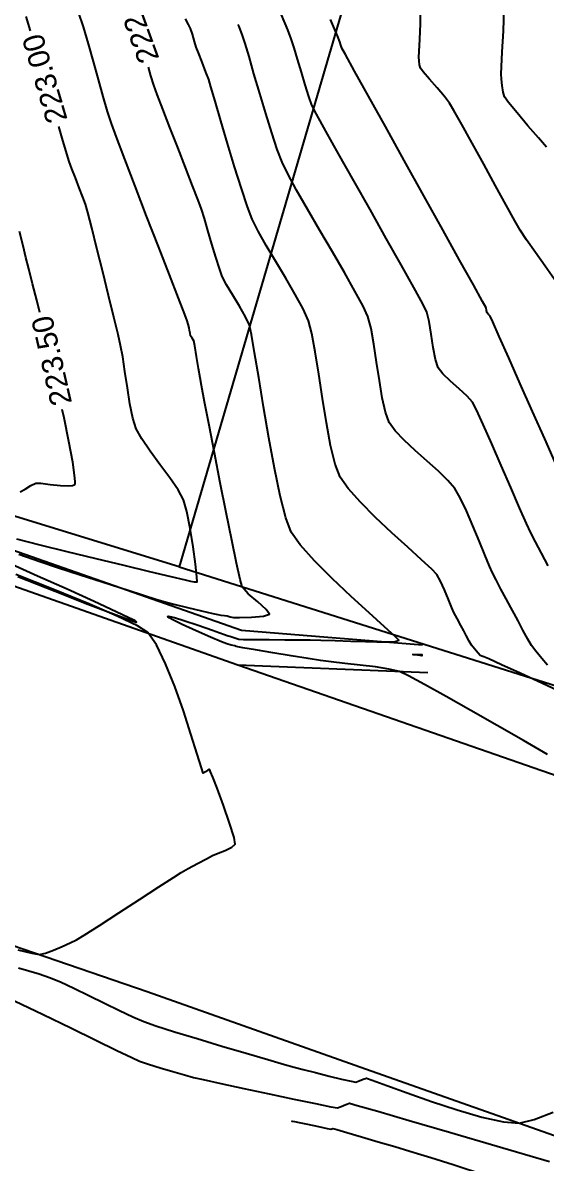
# Model space of a CAD drawing. Header units: metres. Extents: x 600780 to 602257, y 1303551 to 1303943.
# Drawn here: x 601376.6 to 601401.2, y 1303640.4 to 1303693.9 of the extents above; entities that cross this region are included whole.
import ezdxf

# ---------------------------------------------------------------- set-up
doc = ezdxf.new("R2010")
doc.units = ezdxf.units.M
doc.header["$LTSCALE"] = 0.0254
doc.header["$MEASUREMENT"] = 0
for name, color, linetype in [('CARRETERA', 8, 'Continuous'), ('CERCO', 6, 'Continuous'), ('CONT-MJR', 30, 'Continuous'), ('CONT-MNR', 56, 'Continuous'), ('POLIGONO LEVANTAMIENTO', 7, 'Continuous')]:
    doc.layers.add(name, color=color, linetype=linetype)
doc.styles.add('CURVAS', font='arial.ttf', dxfattribs={"height": 1})

# ---------------------------------------------------------------- blocks, each defined once
blk = doc.blocks.new('*U8')
at = {"layer": 'CONT-MJR', "elevation": 219, "flags": 128}
blk.add_lwpolyline([(601401.189, 1303688.07), (601400.811, 1303688.508), (601400.317, 1303689.085), (601399.817, 1303689.68), (601399.417, 1303690.17), (601399.228, 1303690.432), (601399.165, 1303690.656), (601399.117, 1303690.961), (601399.084, 1303691.27), (601399.065, 1303691.511), (601399.077, 1303691.844), (601399.117, 1303692.555), (601399.168, 1303693.515), (601399.212, 1303694.601)], dxfattribs=at)
blk = doc.blocks.new('*U9')
at = {"layer": 'CONT-MNR', "elevation": 219.5, "flags": 128}
blk.add_lwpolyline([(601401.559, 1303681.877), (601401.133, 1303682.491), (601400.675, 1303683.137), (601400.258, 1303683.73), (601399.961, 1303684.18), (601399.707, 1303684.622), (601399.301, 1303685.353), (601398.796, 1303686.271), (601398.246, 1303687.276), (601397.703, 1303688.267), (601397.221, 1303689.142), (601396.853, 1303689.799), (601396.651, 1303690.138), (601396.41, 1303690.45), (601396.066, 1303690.857), (601395.705, 1303691.273), (601395.414, 1303691.611), (601395.28, 1303691.784), (601395.242, 1303691.935), (601395.216, 1303692.133), (601395.203, 1303692.294), (601395.215, 1303692.567), (601395.246, 1303693.143), (601395.276, 1303693.858), (601395.281, 1303694.548)], dxfattribs=at)
blk = doc.blocks.new('*U10')
at = {"layer": 'CONT-MJR', "elevation": 220, "flags": 128}
blk.add_lwpolyline([(601401.618, 1303673.265), (601401.107, 1303674.405), (601400.538, 1303675.681), (601399.961, 1303676.982), (601399.423, 1303678.193), (601398.977, 1303679.201), (601398.67, 1303679.893), (601398.553, 1303680.154), (601398.477, 1303680.229), (601398.404, 1303680.304), (601398.38, 1303680.42), (601398.355, 1303680.545), (601398.195, 1303680.836), (601397.763, 1303681.615), (601397.119, 1303682.774), (601396.324, 1303684.205), (601395.438, 1303685.799), (601394.521, 1303687.448), (601393.635, 1303689.043), (601392.839, 1303690.476), (601392.193, 1303691.638), (601391.759, 1303692.421), (601391.596, 1303692.717), (601391.549, 1303692.863), (601391.505, 1303693.01), (601391.384, 1303693.302), (601391.065, 1303694.065)], dxfattribs=at)
blk = doc.blocks.new('*U13')
at = {"layer": 'CONT-MNR', "elevation": 220.5, "flags": 128}
blk.add_lwpolyline([(601401.274, 1303668.443), (601400.957, 1303669.033), (601400.673, 1303669.57), (601400.46, 1303669.988), (601400.259, 1303670.427), (601399.933, 1303671.17), (601399.523, 1303672.113), (601399.073, 1303673.148), (601398.625, 1303674.172), (601398.222, 1303675.077), (601397.906, 1303675.76), (601397.721, 1303676.114), (601397.466, 1303676.399), (601397.097, 1303676.739), (601396.693, 1303677.097), (601396.337, 1303677.441), (601396.108, 1303677.734), (601395.985, 1303678.118), (601395.882, 1303678.679), (601395.788, 1303679.31), (601395.692, 1303679.901), (601395.582, 1303680.341), (601395.39, 1303680.728), (601394.971, 1303681.496), (601394.383, 1303682.552), (601393.68, 1303683.801), (601392.919, 1303685.148), (601392.155, 1303686.499), (601391.445, 1303687.758), (601390.844, 1303688.832), (601390.409, 1303689.625), (601390.195, 1303690.043), (601390.041, 1303690.456), (601389.872, 1303690.994), (601389.696, 1303691.594), (601389.523, 1303692.196), (601389.362, 1303692.738), (601389.224, 1303693.159), (601389.058, 1303693.584), (601388.772, 1303694.289)], dxfattribs=at)
blk = doc.blocks.new('*U16')
at = {"layer": 'CONT-MJR', "elevation": 221, "flags": 128}
blk.add_lwpolyline([(601401.233, 1303663.791), (601400.972, 1303664.096), (601400.692, 1303664.439), (601400.492, 1303664.706), (601400.318, 1303665), (601400.089, 1303665.425), (601399.859, 1303665.865), (601399.681, 1303666.204), (601399.526, 1303666.49), (601399.304, 1303666.898), (601399.057, 1303667.355), (601398.826, 1303667.788), (601398.655, 1303668.121), (601398.519, 1303668.436), (601398.306, 1303668.958), (601398.039, 1303669.614), (601397.742, 1303670.327), (601397.435, 1303671.025), (601397.144, 1303671.632), (601396.888, 1303672.074), (601396.572, 1303672.448), (601396.121, 1303672.884), (601395.591, 1303673.36), (601395.038, 1303673.85), (601394.52, 1303674.331), (601394.092, 1303674.777), (601393.812, 1303675.165), (601393.639, 1303675.643), (601393.489, 1303676.325), (601393.355, 1303677.136), (601393.228, 1303677.999), (601393.1, 1303678.837), (601392.963, 1303679.575), (601392.809, 1303680.136), (601392.588, 1303680.618), (601392.209, 1303681.325), (601391.717, 1303682.195), (601391.154, 1303683.166), (601390.563, 1303684.176), (601389.989, 1303685.164), (601389.473, 1303686.067), (601389.06, 1303686.822), (601388.793, 1303687.368), (601388.567, 1303687.963), (601388.305, 1303688.75), (601388.024, 1303689.655), (601387.742, 1303690.601), (601387.476, 1303691.515), (601387.242, 1303692.321), (601387.059, 1303692.944), (601386.943, 1303693.308), (601386.78, 1303693.73), (601386.738, 1303693.834)], dxfattribs=at)
blk = doc.blocks.new('*U17')
at = {"layer": 'CONT-MJR', "elevation": 221, "flags": 128}
blk.add_lwpolyline([(601389.241, 1303642.418), (601389.273, 1303642.411), (601389.372, 1303642.39), (601389.594, 1303642.343), (601389.978, 1303642.261), (601390.493, 1303642.152), (601390.912, 1303642.063), (601391.086, 1303642.027), (601391.174, 1303642.06), (601391.356, 1303642.008), (601391.834, 1303641.868), (601392.512, 1303641.67), (601393.293, 1303641.442), (601394.082, 1303641.21), (601394.782, 1303641.002), (601395.298, 1303640.847), (601395.768, 1303640.698), (601396.808, 1303640.367), (601398.339, 1303639.879), (601400.285, 1303639.257), (601402.568, 1303638.528), (601405.111, 1303637.715), (601407.839, 1303636.844), (601410.672, 1303635.94), (601413.536, 1303635.028), (601416.352, 1303634.132), (601419.044, 1303633.277), (601421.534, 1303632.488), (601423.746, 1303631.79), (601425.603, 1303631.208), (601427.027, 1303630.766), (601427.804, 1303630.531), (601428.149, 1303630.431), (601428.256, 1303630.405), (601428.271, 1303630.404), (601428.27, 1303630.425), (601428.216, 1303630.499), (601428.034, 1303630.672), (601427.686, 1303630.961), (601427.26, 1303631.304), (601427.074, 1303631.476), (601427.207, 1303631.479), (601427.456, 1303631.431), (601427.661, 1303631.384), (601427.992, 1303631.29), (601428.788, 1303631.059), (601429.891, 1303630.738), (601431.145, 1303630.372), (601432.394, 1303630.006), (601433.482, 1303629.687), (601434.254, 1303629.46), (601434.552, 1303629.372), (601434.642, 1303629.319), (601434.732, 1303629.267), (601434.972, 1303629.215), (601435.481, 1303629.105), (601436.002, 1303628.985), (601436.277, 1303628.9), (601436.378, 1303628.771), (601436.479, 1303628.58), (601436.553, 1303628.421), (601436.661, 1303628.124), (601436.895, 1303627.456), (601437.196, 1303626.59), (601437.506, 1303625.697), (601437.766, 1303624.949), (601437.916, 1303624.517)], dxfattribs=at)
blk = doc.blocks.new('*U20')
at = {"layer": 'CONT-MNR', "elevation": 221.5, "flags": 128}
for points in [[(601376.24, 1303648.05), (601377.585, 1303647.403), (601378.884, 1303646.774), (601380.061, 1303646.201), (601381.042, 1303645.725), (601381.751, 1303645.385), (601382.114, 1303645.221), (601382.532, 1303645.075), (601383.076, 1303644.903), (601383.665, 1303644.727), (601384.214, 1303644.57), (601384.643, 1303644.455), (601385.09, 1303644.351), (601385.918, 1303644.169), (601386.992, 1303643.936), (601388.18, 1303643.682), (601389.346, 1303643.436), (601390.359, 1303643.225), (601391.084, 1303643.08), (601391.388, 1303643.027), (601391.565, 1303643.086), (601391.784, 1303643.187), (601391.96, 1303643.243), (601392.319, 1303643.146), (601393.281, 1303642.868), (601394.756, 1303642.438), (601396.651, 1303641.883), (601398.875, 1303641.23), (601401.336, 1303640.507)], [(601402.138, 1303662.403), (601401.003, 1303662.928), (601399.952, 1303663.41), (601399.081, 1303663.807), (601398.485, 1303664.078), (601398.26, 1303664.18), (601398.167, 1303664.207), (601398.077, 1303664.238), (601397.982, 1303664.343), (601397.811, 1303664.546), (601397.677, 1303664.719), (601397.566, 1303664.911), (601397.426, 1303665.177), (601397.313, 1303665.393), (601397.178, 1303665.64), (601396.995, 1303665.978), (601396.851, 1303666.255), (601396.755, 1303666.482), (601396.599, 1303666.865), (601396.412, 1303667.312), (601396.222, 1303667.733), (601396.056, 1303668.034), (601395.818, 1303668.281), (601395.336, 1303668.725), (601394.684, 1303669.313), (601393.938, 1303669.994), (601393.173, 1303670.714), (601392.464, 1303671.423), (601391.887, 1303672.067), (601391.517, 1303672.595), (601391.285, 1303673.211), (601391.071, 1303674.093), (601390.873, 1303675.151), (601390.689, 1303676.296), (601390.516, 1303677.436), (601390.351, 1303678.482), (601390.191, 1303679.344), (601390.036, 1303679.932), (601389.784, 1303680.491), (601389.414, 1303681.173), (601388.97, 1303681.929), (601388.501, 1303682.709), (601388.05, 1303683.462), (601387.665, 1303684.141), (601387.391, 1303684.694), (601387.173, 1303685.279), (601386.89, 1303686.136), (601386.569, 1303687.162), (601386.239, 1303688.255), (601385.924, 1303689.312), (601385.654, 1303690.231), (601385.454, 1303690.908), (601385.352, 1303691.243), (601385.219, 1303691.598), (601385.039, 1303692.062), (601384.869, 1303692.496), (601384.767, 1303692.767), (601384.686, 1303693.037), (601384.591, 1303693.373), (601384.503, 1303693.639), (601384.406, 1303693.831), (601384.262, 1303694.089)]]:
    blk.add_lwpolyline(points, dxfattribs=at)
blk = doc.blocks.new('*U22')
at = {"layer": 'CONT-MNR', "elevation": 221.5, "flags": 128}
blk.add_lwpolyline([(601395.137, 1303664.286), (601395.149, 1303664.286), (601395.193, 1303664.285), (601395.276, 1303664.283), (601395.34, 1303664.281), (601395.351, 1303664.222), (601395.263, 1303664.234), (601395.155, 1303664.249), (601395.027, 1303664.267), (601394.919, 1303664.288), (601395.018, 1303664.291)], close=True, dxfattribs=at)
blk = doc.blocks.new('*U23')
at = {"layer": 'CONT-MJR', "elevation": 222, "flags": 128}
for points in [[(601401.232, 1303659.602), (601400.109, 1303660.253), (601398.886, 1303660.958), (601397.648, 1303661.666), (601396.483, 1303662.325), (601395.477, 1303662.882), (601394.717, 1303663.286), (601394.291, 1303663.484), (601393.806, 1303663.604), (601393.171, 1303663.707), (601392.459, 1303663.794), (601391.743, 1303663.87), (601391.096, 1303663.938), (601390.591, 1303664.001), (601390.021, 1303664.092), (601389.226, 1303664.222), (601388.353, 1303664.367), (601387.546, 1303664.501), (601386.953, 1303664.601), (601386.718, 1303664.641), (601386.646, 1303664.668), (601386.574, 1303664.696), (601386.409, 1303664.729), (601386.195, 1303664.78), (601385.959, 1303664.878), (601385.433, 1303665.103), (601384.768, 1303665.395), (601384.113, 1303665.694), (601383.697, 1303665.898), (601383.499, 1303666.01), (601383.439, 1303666.057), (601383.434, 1303666.072), (601383.447, 1303666.079), (601383.523, 1303666.073), (601383.743, 1303666.02), (601384.181, 1303665.886), (601384.856, 1303665.661), (601385.528, 1303665.426), (601386.047, 1303665.24), (601386.261, 1303665.164), (601386.348, 1303665.143), (601386.435, 1303665.122), (601386.579, 1303665.064), (601386.763, 1303665), (601386.986, 1303664.994), (601387.499, 1303664.989), (601388.186, 1303664.986), (601388.929, 1303664.982), (601389.609, 1303664.978), (601390.11, 1303664.973), (601390.607, 1303664.961), (601391.28, 1303664.942), (601392.018, 1303664.919), (601392.708, 1303664.899), (601393.238, 1303664.884), (601393.497, 1303664.88), (601393.768, 1303664.885), (601394.096, 1303664.901), (601394.27, 1303664.952), (601394.091, 1303665.136), (601393.594, 1303665.587), (601392.874, 1303666.236), (601392.025, 1303667.014), (601391.141, 1303667.85), (601390.316, 1303668.677), (601389.645, 1303669.426), (601389.221, 1303670.026), (601388.971, 1303670.694), (601388.707, 1303671.729), (601388.438, 1303673.018), (601388.174, 1303674.446), (601387.925, 1303675.902), (601387.699, 1303677.271), (601387.507, 1303678.44), (601387.358, 1303679.297), (601387.262, 1303679.728), (601387.076, 1303680.122), (601386.794, 1303680.614), (601386.479, 1303681.138), (601386.19, 1303681.629), (601385.99, 1303682.02), (601385.855, 1303682.39), (601385.687, 1303682.92), (601385.504, 1303683.536), (601385.319, 1303684.165), (601385.148, 1303684.735), (601385.008, 1303685.172), (601384.853, 1303685.59), (601384.593, 1303686.269), (601384.263, 1303687.121), (601383.897, 1303688.062), (601383.531, 1303689.004), (601383.199, 1303689.861), (601382.937, 1303690.548), (601382.779, 1303690.978), (601382.639, 1303691.428), (601382.523, 1303691.834)], [(601376.434, 1303649.599), (601377.398, 1303649.309), (601377.893, 1303649.148), (601378.403, 1303648.934), (601379.034, 1303648.638), (601379.738, 1303648.294), (601380.466, 1303647.933), (601381.17, 1303647.588), (601381.801, 1303647.29), (601382.31, 1303647.073), (601382.876, 1303646.878), (601383.747, 1303646.601), (601384.814, 1303646.274), (601385.971, 1303645.927), (601387.11, 1303645.589), (601388.125, 1303645.292), (601388.908, 1303645.066), (601389.353, 1303644.94), (601389.78, 1303644.827), (601390.36, 1303644.679), (601390.995, 1303644.521), (601391.585, 1303644.377), (601392.035, 1303644.274), (601392.244, 1303644.237), (601392.4, 1303644.288), (601392.592, 1303644.377), (601392.747, 1303644.427), (601393.024, 1303644.332), (601393.699, 1303644.081), (601394.66, 1303643.728), (601395.798, 1303643.326), (601397.003, 1303642.93), (601398.165, 1303642.594), (601399.172, 1303642.372), (601399.917, 1303642.318), (601400.614, 1303642.48), (601401.504, 1303642.829)]]:
    blk.add_lwpolyline(points, dxfattribs=at)
at = {"layer": 'CONT-MJR', "color": 2, "insert": (601381.855, 1303694.078, 222), "char_height": 1, "attachment_point": 5, "rotation": 109.9921, "style": 'CURVAS'}
blk.add_mtext('{222.00}', dxfattribs=at)
blk = doc.blocks.new('*U26')
at = {"layer": 'CONT-MNR', "elevation": 222.5, "flags": 128}
for points in [[(601376.409, 1303650.443), (601377.062, 1303650.279), (601377.398, 1303650.223), (601377.696, 1303650.284), (601378.078, 1303650.419), (601378.486, 1303650.591), (601378.862, 1303650.766), (601379.148, 1303650.908), (601379.519, 1303651.132), (601380.227, 1303651.583), (601381.134, 1303652.169), (601382.107, 1303652.801), (601383.009, 1303653.388), (601383.704, 1303653.838), (601384.058, 1303654.063), (601384.391, 1303654.249), (601384.829, 1303654.485), (601385.251, 1303654.707), (601385.536, 1303654.856), (601385.791, 1303654.965), (601386.128, 1303655.099), (601386.435, 1303655.245), (601386.6, 1303655.389), (601386.54, 1303655.711), (601386.33, 1303656.374), (601386.041, 1303657.201), (601385.742, 1303658.015), (601385.542, 1303658.536), (601385.439, 1303658.791), (601385.4, 1303658.876), (601385.392, 1303658.889), (601385.374, 1303658.888), (601385.317, 1303658.858), (601385.207, 1303658.78), (601385.095, 1303658.724), (601385.012, 1303658.97), (601384.813, 1303659.617), (601384.522, 1303660.547), (601384.163, 1303661.642), (601383.757, 1303662.784), (601383.33, 1303663.855), (601382.903, 1303664.737), (601382.501, 1303665.313), (601382.009, 1303665.629), (601381.059, 1303666.089), (601379.735, 1303666.662), (601378.124, 1303667.321), (601376.31, 1303668.036)], [(601376.399, 1303667.945), (601378.156, 1303667.252), (601379.681, 1303666.655), (601380.885, 1303666.191), (601381.556, 1303665.941), (601381.86, 1303665.836), (601381.956, 1303665.81), (601381.97, 1303665.811), (601381.962, 1303665.823), (601381.882, 1303665.874), (601381.614, 1303666.011), (601381.019, 1303666.293), (601379.977, 1303666.771), (601378.709, 1303667.343), (601377.327, 1303667.964), (601375.946, 1303668.586)], [(601376.451, 1303668.992), (601377.439, 1303668.652), (601378.257, 1303668.371), (601378.8, 1303668.189), (601379.328, 1303668.02), (601380.016, 1303667.799), (601380.789, 1303667.55), (601381.574, 1303667.299), (601382.295, 1303667.07), (601382.878, 1303666.888), (601383.248, 1303666.777), (601383.717, 1303666.654), (601384.356, 1303666.496), (601385.013, 1303666.337), (601385.54, 1303666.212), (601385.787, 1303666.156), (601385.926, 1303666.137), (601386.097, 1303666.117), (601386.215, 1303666.102), (601386.362, 1303666.058), (601386.509, 1303666.019), (601386.791, 1303666.018), (601387.356, 1303666.033), (601387.92, 1303666.08), (601388.201, 1303666.175), (601388.052, 1303666.396), (601387.653, 1303666.75), (601387.209, 1303667.136), (601386.925, 1303667.456), (601386.827, 1303667.803), (601386.656, 1303668.57), (601386.431, 1303669.652), (601386.17, 1303670.944), (601385.894, 1303672.343), (601385.621, 1303673.743), (601385.37, 1303675.04), (601385.161, 1303676.129), (601385.013, 1303676.905), (601384.945, 1303677.264), (601384.872, 1303677.691), (601384.78, 1303678.26), (601384.697, 1303678.765), (601384.654, 1303679.001), (601384.58, 1303679.113), (601384.505, 1303679.224), (601384.478, 1303679.354), (601384.456, 1303679.487), (601384.43, 1303679.601), (601384.385, 1303679.783), (601384.345, 1303679.932), (601384.23, 1303680.233), (601383.935, 1303680.993), (601383.507, 1303682.094), (601382.994, 1303683.416), (601382.442, 1303684.84), (601381.899, 1303686.249), (601381.412, 1303687.522), (601381.027, 1303688.542), (601380.792, 1303689.19), (601380.614, 1303689.75), (601380.409, 1303690.452), (601380.185, 1303691.247), (601379.95, 1303692.089), (601379.712, 1303692.928), (601379.476, 1303693.718), (601379.252, 1303694.41)]]:
    blk.add_lwpolyline(points, dxfattribs=at)
blk = doc.blocks.new('*U28')
at = {"layer": 'CONT-MJR', "elevation": 223, "flags": 128}
for points in [[(601377.001, 1303693.528), (601376.793, 1303694.21)], [(601376.344, 1303669.709), (601377.437, 1303669.432), (601378.706, 1303669.118), (601380.052, 1303668.791), (601381.377, 1303668.472), (601382.583, 1303668.185), (601383.572, 1303667.951), (601384.246, 1303667.792), (601384.506, 1303667.732), (601384.675, 1303667.697), (601384.816, 1303667.693), (601384.799, 1303667.933), (601384.73, 1303668.528), (601384.62, 1303669.333), (601384.482, 1303670.201), (601384.328, 1303670.987), (601384.17, 1303671.544), (601383.92, 1303672.008), (601383.529, 1303672.578), (601383.067, 1303673.201), (601382.603, 1303673.825), (601382.209, 1303674.398), (601381.953, 1303674.867), (601381.799, 1303675.375), (601381.661, 1303676.044), (601381.537, 1303676.797), (601381.424, 1303677.555), (601381.32, 1303678.24), (601381.224, 1303678.773), (601381.105, 1303679.286), (601380.907, 1303680.108), (601380.657, 1303681.128), (601380.382, 1303682.238), (601380.109, 1303683.33), (601379.865, 1303684.293), (601379.677, 1303685.019), (601379.573, 1303685.398), (601379.453, 1303685.737), (601379.285, 1303686.169), (601379.101, 1303686.632), (601378.93, 1303687.063), (601378.805, 1303687.401), (601378.693, 1303687.767), (601378.48, 1303688.498), (601378.322, 1303689.043)]]:
    blk.add_lwpolyline(points, dxfattribs=at)
at = {"layer": 'CONT-MJR', "color": 2, "insert": (601377.668, 1303691.288, 223), "char_height": 1, "attachment_point": 5, "rotation": 106.3323, "style": 'CURVAS'}
blk.add_mtext('{223.00}', dxfattribs=at)
blk = doc.blocks.new('*U33')
at = {"layer": 'CONT-MNR', "elevation": 223.5, "flags": 128}
for points in [[(601377.438, 1303680.33), (601377.294, 1303680.899), (601377.096, 1303681.676), (601376.92, 1303682.364), (601376.783, 1303682.907), (601376.65, 1303683.446), (601376.482, 1303684.123)], [(601376.514, 1303671.922), (601376.742, 1303672.037), (601377.017, 1303672.213), (601377.245, 1303672.326), (601377.486, 1303672.317), (601377.916, 1303672.265), (601378.409, 1303672.211), (601378.763, 1303672.194), (601378.962, 1303672.209), (601379.049, 1303672.238), (601379.075, 1303672.258), (601379.086, 1303672.285), (601379.093, 1303672.399), (601379.066, 1303672.7), (601378.974, 1303673.303), (601378.792, 1303674.281), (601378.569, 1303675.381), (601378.486, 1303675.773)]]:
    blk.add_lwpolyline(points, dxfattribs=at)
at = {"layer": 'CONT-MNR', "color": 2, "insert": (601377.991, 1303678.059, 223.5), "char_height": 1, "attachment_point": 5, "rotation": 102.9508, "style": 'CURVAS'}
blk.add_mtext('{223.50}', dxfattribs=at)

msp = doc.modelspace()

# ---------------------------------------------------------------- linework, layer by layer
at = {"layer": 'CARRETERA'}
for points in [[(601395.375, 1303664.729), (601386.893, 1303665.412), (601364.768, 1303673.16), (601352.846, 1303677.249), (601333.533, 1303684.012)], [(601487.267, 1303628.535), (601473.958, 1303633.258), (601456.154, 1303639.46), (601440.44, 1303644.977), (601423.64, 1303650.949), (601386.712, 1303663.791), (601364.27, 1303671.7), (601352.114, 1303675.945), (601332.407, 1303682.804)], [(601326.638, 1303668.026), (601346.968, 1303660.785), (601358.638, 1303656.666), (601382.46, 1303648.485), (601392.975, 1303644.77), (601421.412, 1303634.726), (601434.945, 1303629.937), (601451.816, 1303623.94), (601469.057, 1303618.043), (601482.398, 1303613.352)], [(601395.628, 1303663.43), (601386.712, 1303663.791)]]:
    msp.add_lwpolyline(points, dxfattribs=at)
at = {"layer": 'CERCO'}
msp.add_lwpolyline([(601383.966, 1303668.397), (601364.943, 1303674.246), (601352.976, 1303678.436), (601339.667, 1303683.225), (601335.685, 1303684.75)], dxfattribs=at)
at = {"layer": 'POLIGONO LEVANTAMIENTO'}
msp.add_lwpolyline([(601372.28077, 1303848.58987), (601342.20637, 1303792.27332), (601358.13098, 1303732.5085), (601401.3433, 1303727.78303), (601383.966, 1303668.397), (601471.803, 1303640.663), (601477.556, 1303641.462), (601479.021, 1303642.078), (601484.461, 1303647.683), (601486.736, 1303653.799), (601482.182, 1303748.654), (601474.703, 1303747.662), (601458.314, 1303745.361), (601446.439, 1303743.405), (601427.613, 1303740.393), (601410.788, 1303739.399), (601404.423, 1303739.411)], dxfattribs=at)

# ---------------------------------------------------------------- block references
at = {"layer": 'CONT-MJR'}
for name in ['*U28', '*U23', '*U16', '*U10', '*U8', '*U17']:
    msp.add_blockref(name, (0, 0), dxfattribs=at)
at = {"layer": 'CONT-MNR'}
for name in ['*U26', '*U33', '*U20', '*U13', '*U9', '*U22']:
    msp.add_blockref(name, (0, 0), dxfattribs=at)

doc.saveas('drawing.dxf')
